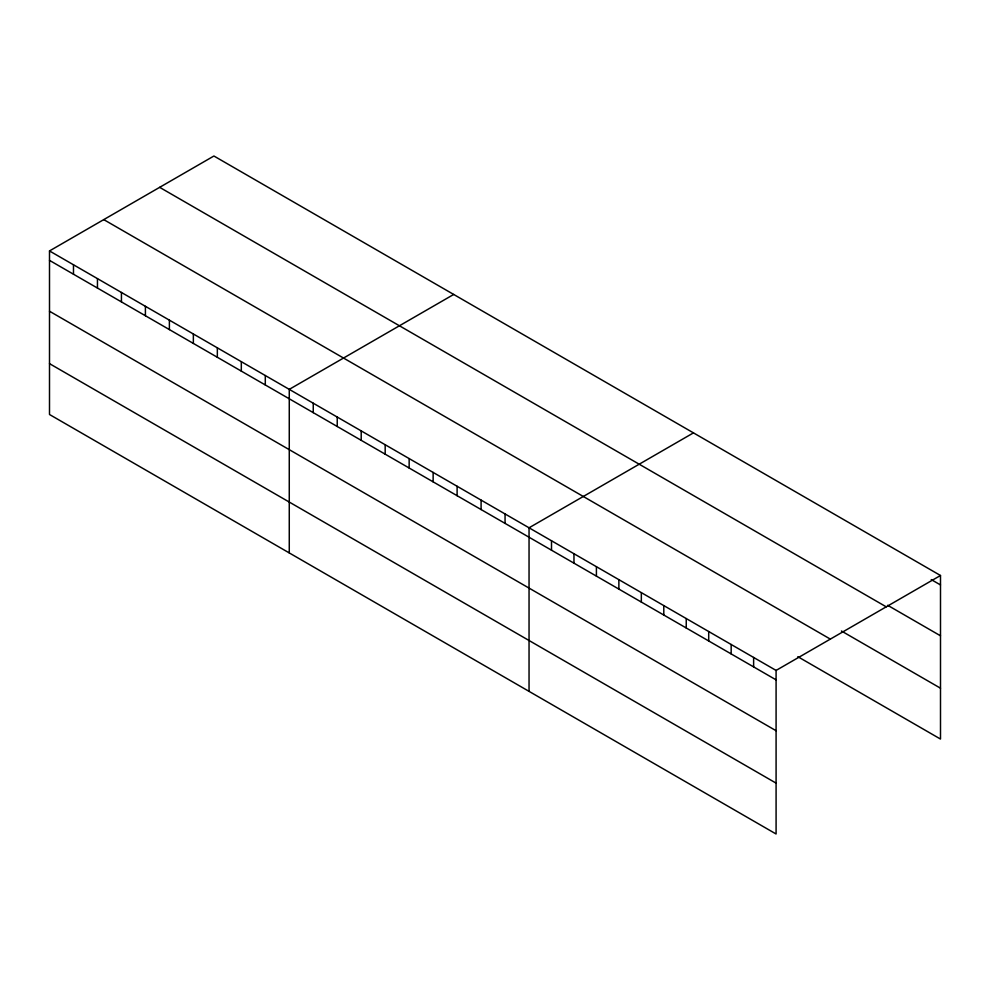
<?xml version="1.0" encoding="UTF-8"?>
<svg xmlns="http://www.w3.org/2000/svg" width="990" height="990" viewBox="0 0 990 990"><rect width="100%" height="100%" fill="white"/><g stroke="black" fill="none" stroke-linecap="round" stroke-linejoin="round"><path stroke-width="1.49" d="M49.5 250.94L776.086 670.428L776.086 833.988L49.5 414.501L49.5 250.94L213.914 156.012L940.5 575.499L940.5 739.06L797.829 656.692M453.692 294.451L289.266 389.367L289.266 552.927M693.458 432.878L529.044 527.806L529.044 691.354M776.086 670.428L940.5 575.499M931.256 579.596L940.5 584.942M887.659 605.286L940.5 635.803M159.662 187.345L886.236 606.833M841.426 631.001L940.5 688.199M103.764 219.619L830.338 639.107M49.5 260.37L776.086 679.858M49.5 311.231L776.086 730.719M49.5 363.639L776.086 783.127M753.625 657.459L753.625 666.901M731.165 644.502L731.165 653.932M708.704 631.533L708.704 640.963M686.243 618.564L686.243 627.994M663.795 605.595L663.795 615.038M641.334 592.639L641.334 602.068M618.874 579.67L618.874 589.1M596.413 566.701L596.413 576.13M573.965 553.732L573.965 563.174M551.504 540.775L551.504 550.205M505.061 513.958L505.061 523.401M481.091 500.123L481.091 509.553M457.108 486.276L457.108 495.705M433.137 472.428L433.137 481.87M409.155 458.593L409.155 468.022M385.184 444.745L385.184 454.175M361.202 430.897L361.202 440.34M337.231 417.062L337.231 426.492M313.248 403.215L313.248 412.644M265.295 375.532L265.295 384.962M241.312 361.684L241.312 371.126M217.342 347.849L217.342 357.279M193.359 334.001L193.359 343.431M169.389 320.154L169.389 329.596M145.406 306.318L145.406 315.748M121.436 292.471L121.436 301.901M97.453 278.623L97.453 288.065M73.483 264.788L73.483 274.218"/></g></svg>
